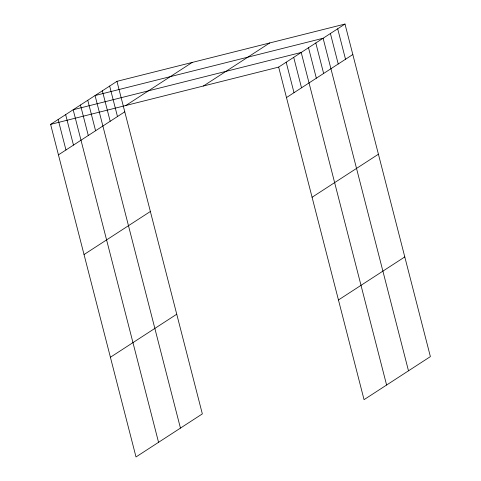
<?xml version="1.0" encoding="UTF-8"?>
<svg xmlns="http://www.w3.org/2000/svg" width="481" height="481" viewBox="0 0 481 481"><rect width="100%" height="100%" fill="white"/><g stroke="black" fill="none" stroke-linecap="round" stroke-linejoin="round"><path stroke-width="0.72" d="M116.949 81.337L202.339 413.9L136.003 456.95L50.613 124.387L116.949 81.337L344.997 24.05L430.387 356.613L364.051 399.663L278.661 67.099L344.997 24.05M125.872 105.477L192.202 62.434M58.441 154.858L124.771 111.808M203.409 86.003L269.739 42.953M286.484 97.571L352.82 54.521M84.037 254.545L150.367 211.496M312.085 197.258L378.415 154.215M110.408 357.257L176.743 314.213M338.456 299.97L404.786 256.926M50.613 124.387L278.661 67.099M337.698 28.788L345.52 59.253M330.405 33.52L338.227 63.991M408.495 370.821L323.106 38.258L95.058 95.545L180.447 428.108M315.807 42.989L323.635 73.461M308.513 47.727L316.336 78.199M386.604 385.028L301.214 52.459L73.172 109.746L158.556 442.316M293.699 57.341L301.521 87.813M286.183 62.217L294.005 92.689M109.65 86.069L117.478 116.54M102.357 90.807L110.179 121.278M87.764 100.276L95.587 130.748M80.465 105.014L88.288 135.486M65.65 114.628L73.473 145.1M58.135 119.504L65.957 149.976"/></g></svg>
